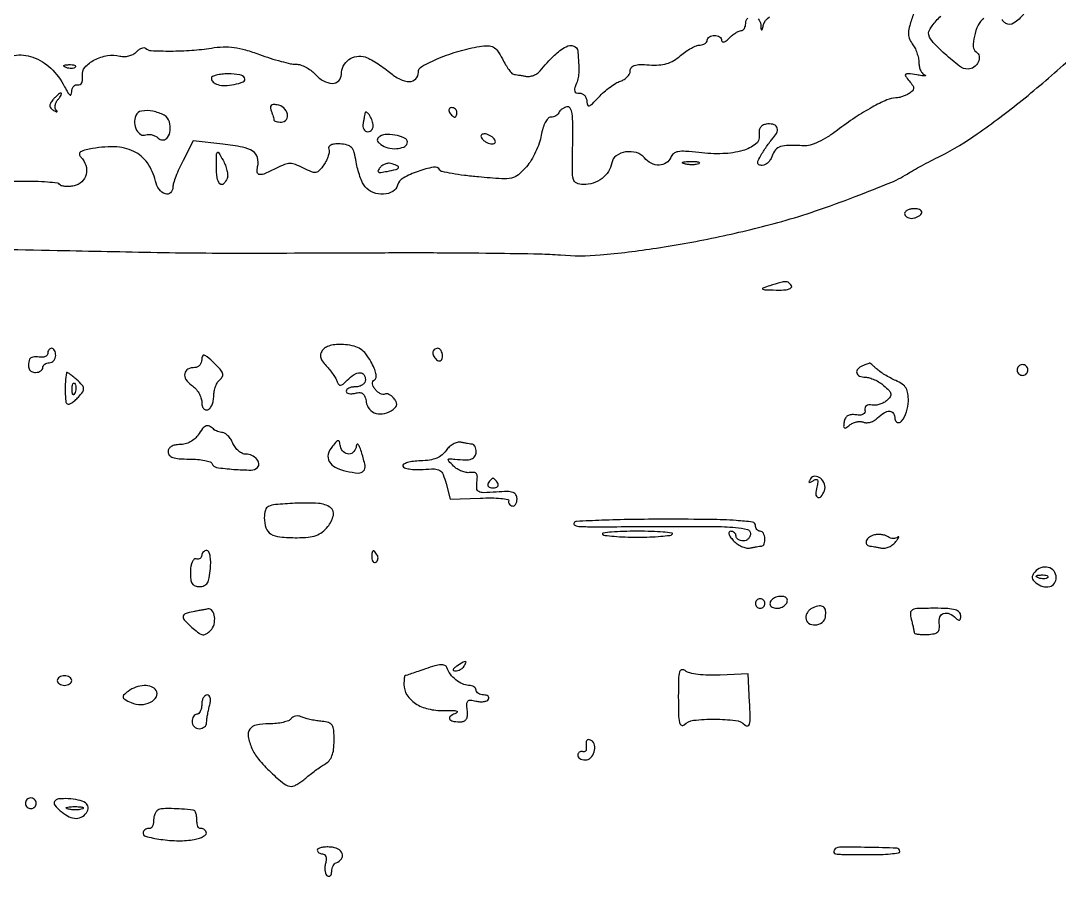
# Model space of a CAD drawing. Extents: x 0 to 5034, y 0 to 2560.
# Drawn here: x 2919.4 to 3135.1, y 1000.4 to 1178 of the extents above; entities that cross this region are included whole.
import ezdxf

# ---------------------------------------------------------------- set-up
doc = ezdxf.new("R2010")
doc.units = 0

msp = doc.modelspace()

# ---------------------------------------------------------------- linework, layer by layer
for points in [[(3104.871264, 1179.514512, 0.01375), (3104.055739, 1177.034514, 0.061679), (3103.802177, 1175.530341, 0.099846), (3103.98089, 1174.388343, 0.073857), (3104.597343, 1173.264512, -0.047943), (3105.112665, 1172.43028, -0.030709), (3105.552389, 1171.378927, -0.03076), (3105.85885, 1170.285388, -0.049321), (3105.968197, 1169.323324, 0.05327), (3106.073245, 1168.459745, 0.057891), (3106.357845, 1167.663158, 0.065393), (3106.769106, 1167.048121, 0.132733), (3107.25, 1166.728304, -0.301912), (3107.320255, 1166.638046, -0.446143), (3107.257326, 1166.572402, -0.025066), (3106.594602, 1166.627465, -0.006264), (3105.519619, 1166.785036, 0.007872), (3103.706093, 1167.044905, 0.200988), (3103.235557, 1166.914625, 0.398426), (3103.18395, 1166.562937, 0.020034), (3103.955317, 1165.55384, -0.024019), (3104.69024, 1164.576378, -0.152202), (3104.868699, 1163.988201, -0.204325), (3104.655491, 1163.498461, -0.048268), (3103.935698, 1162.939097, -0.034079), (3103.290826, 1162.590113, -0.025559), (3102.539961, 1162.292991, -0.026079), (3101.80106, 1162.08567, -0.052453), (3101.20034, 1162.015313, 0.102493), (3099.321444, 1161.602931, 0.021088), (3096.268925, 1160.081056, 0.020756), (3092.725953, 1157.927448, 0.015917), (3089.036784, 1155.29643, -0.023501), (3087.044974, 1153.920999, -0.030874), (3085.101721, 1152.870395, -0.03476), (3083.365096, 1152.207966, -0.089614), (3082.036784, 1152.052961, 0.015454), (3078.936839, 1152.151191, 0.076418), (3077.215596, 1151.887937, 0.138851), (3076.176609, 1151.206861, 0.102174), (3075.5, 1150, -0.061122), (3075.149823, 1149.235294, -0.063207), (3074.628371, 1148.5875, -0.070074), (3074.022466, 1148.148626, -0.122342), (3073.424138, 1148, -0.075297), (3072.740212, 1148.103583, -0.305992), (3072.490047, 1148.415302, -0.135545), (3072.601017, 1149.001617, -0.015223), (3073.241526, 1150.211331, -0.013737), (3073.815363, 1151.158164, -0.010123), (3074.500211, 1152.175312, -0.010246), (3075.187403, 1153.111271, -0.022435), (3075.759191, 1153.791951, 0.08766), (3076.510542, 1154.967621, 0.22743), (3076.458181, 1155.946077, 0.223622), (3075.658643, 1156.529124, 0.085351), (3074.246029, 1156.55707, 0.091214), (3073.516958, 1156.305361, 0.127044), (3073.022179, 1155.828371, 0.112601), (3072.783376, 1155.123631, 0.06171), (3072.802442, 1154.207621, -0.273797), (3072.056387, 1152.394809, -0.09252), (3069.3968, 1151.072587, -0.061884), (3065.272572, 1150.435584, -0.036673), (3060.293559, 1150.653209, 0.011718), (3057.485715, 1150.916678, 0.06046), (3055.929548, 1150.837795, 0.123402), (3054.99855, 1150.425403, 0.136296), (3054.413534, 1149.635269, -0.159704), (3053.489765, 1148.500235, -0.139748), (3052.019817, 1148.056417, -0.120651), (3050.361736, 1148.435239, -0.103698), (3048.958041, 1149.550558, 0.150503), (3047.286379, 1150.644125, 0.108974), (3045.051426, 1150.786126, 0.118379), (3043.101425, 1149.986157, 0.196478), (3042.174191, 1148.5, -0.098932), (3041.491606, 1146.724497, -0.089566), (3040.160182, 1145.274824, -0.085003), (3038.338035, 1144.327033, -0.077665), (3036.245332, 1144, -0.107647), (3034.893167, 1144.294527, -0.224213), (3034.213498, 1145.100267, -0.066254), (3033.982091, 1146.908474, -0.004235), (3034.054203, 1152.25, 0.006394), (3034.093253, 1156.502801, 0.036266), (3033.921141, 1158.759885, 0.093333), (3033.528338, 1159.889202, 0.332285), (3032.867741, 1160.175, 0.052642), (3032.319822, 1159.982119, 0.04755), (3031.803857, 1159.67375, 0.050542), (3031.393506, 1159.303017, 0.097609), (3031.166667, 1158.925, -0.112003), (3030.940432, 1158.571227, -0.067836), (3030.540924, 1158.271719, -0.062631), (3030.03747, 1158.069032, -0.0645), (3029.504564, 1158, 0.215192), (3028.938716, 1157.744643, 0.059489), (3028.371203, 1156.922399, 0.047596), (3027.87536, 1155.71668, 0.030943), (3027.527033, 1154.25, -0.041088), (3027.102407, 1152.610559, -0.026004), (3026.355645, 1150.781202, -0.026063), (3025.427823, 1149.048713, -0.042987), (3024.450357, 1147.707282, -0.040615), (3022.774495, 1146.06927, -0.121649), (3021.343053, 1145.376596, -0.067901), (3019.309128, 1145.22789, -0.00694), (3014.483436, 1145.597732, -0.008748), (3011.560705, 1145.914225, -0.013089), (3009.022, 1146.301909, -0.008009), (3006.93981, 1146.710422, -0.204655), (3006.478005, 1147.035589, 0.310561), (3005.147562, 1147.621746, 0.038803), (3001.935764, 1146.750761, 0.039588), (2998.81767, 1145.352636, 0.206452), (2997.684472, 1143.901423, -0.199002), (2996.686316, 1142.584723, -0.119932), (2994.780972, 1142.014997, -0.105266), (2992.617195, 1142.35959, -0.128293), (2990.956508, 1143.552404, -0.06332), (2990.420565, 1144.395486, -0.022849), (2989.874203, 1145.709332, -0.022233), (2989.400652, 1147.219061, -0.024593), (2989.08128, 1148.715165, 0.025432), (2988.656935, 1150.686825, 0.118025), (2988.10468, 1151.703014, 0.149935), (2987.226185, 1152.230058, 0.049785), (2985.723085, 1152.446839, 0.030891), (2984.578448, 1152.426217, 0.086229), (2983.803384, 1152.226816, 0.168505), (2983.427073, 1151.870783, 0.214611), (2983.40043, 1151.398881, -0.124975), (2983.470873, 1150.803385, -0.043385), (2983.282748, 1149.952642, -0.039843), (2982.902695, 1149.012019, -0.036862), (2982.36973, 1148.117477, -0.03383), (2981.424386, 1146.945211, -0.168497), (2980.689595, 1146.55266, -0.138905), (2979.788491, 1146.660623, -0.020494), (2978.108657, 1147.443811, 0.028389), (2976.48631, 1148.169253, 0.091303), (2975.327651, 1148.382034, 0.091349), (2974.169523, 1148.168089, 0.028436), (2972.549181, 1147.441137, -0.014213), (2970.167517, 1146.290204, -0.125633), (2969.026212, 1146.092204, -0.357366), (2968.537872, 1146.560665, -0.088969), (2968.606623, 1147.75, 0.123271), (2968.587806, 1149.614461, 0.188445), (2967.649201, 1150.907424, 0.095728), (2965.478313, 1151.773195, 0.019535), (2961.369786, 1152.392205), (2955.239571, 1153.072209), (2953.119786, 1149.005311, 0.01346), (2952.308276, 1147.34055, 0.015244), (2951.622687, 1145.701485, 0.01456), (2951.125852, 1144.281444, 0.077013), (2951, 1143.469206, -0.20112), (2950.511407, 1142.303661, -0.286919), (2949.445914, 1142.067543, -0.153905), (2948.166703, 1143.032275, -0.097058), (2947.387813, 1144.75, 0.095036), (2945.704743, 1148.50164, 0.12817), (2942.882307, 1150.901399, 0.108334), (2938.858803, 1151.85987, 0.054992), (2933.651163, 1151.380246, 0.022144), (2932.333873, 1151.049502, 0.119346), (2931.700475, 1150.680216, 0.279401), (2931.582324, 1150.236928, 0.125901), (2931.901163, 1149.698837, -0.120693), (2932.919501, 1148.019754, -0.13585), (2932.985228, 1146.137381, -0.14503), (2932.08484, 1144.576407, -0.143643), (2930.476133, 1143.750687, -0.030271), (2929.475517, 1143.621537, -0.039913), (2928.55609, 1143.632523, -0.044776), (2927.831045, 1143.765376, -0.188824), (2927.483971, 1144.025935, 0.229898), (2927.017604, 1144.321765, 0.009069), (2924.947755, 1144.519411, 0.014453), (2922.41879, 1144.641294, 0.009535), (2919.507649, 1144.641826, -0.007794), (2916.628845, 1144.632329, -0.012969)], [(2918.057661, 1170.852907, -0.126183), (2921.911806, 1170.492158, -0.106273), (2925.632651, 1168.17945, -0.080717), (2928.515847, 1164.321886, 0.01303), (2929.194077, 1163.100265, 0.102977), (2929.627367, 1162.623925, 0.487223), (2929.885286, 1162.697892, 0.0956), (2929.993839, 1163.25, -0.071662), (2930.08984, 1163.900146, -0.102223), (2930.365378, 1164.4125, -0.124894), (2930.773725, 1164.707201, -0.144501), (2931.25, 1164.75, 0.163331), (2931.729853, 1164.810982, 0.162515), (2932.076932, 1165.149168, 0.105821), (2932.245018, 1165.767791, 0.047703), (2932.210469, 1166.612305, -0.219263), (2932.740523, 1168.353703, -0.090288), (2934.729544, 1169.908708, -0.079156), (2937.433741, 1170.821298, -0.106213), (2940.010652, 1170.707466, 0.070349), (2940.886183, 1170.606058, 0.054102), (2941.840964, 1170.734045, 0.055011), (2942.727295, 1171.058852, 0.081234), (2943.398543, 1171.5414, -0.038653), (2943.961035, 1172.023054, -0.0577), (2944.52374, 1172.341952, -0.075849), (2945.002957, 1172.463761, -0.224382), (2945.314493, 1172.352173, 0.187889), (2946.500276, 1171.831215, 0.010957), (2950.523159, 1171.748368, 0.017213), (2954.942328, 1171.906405, 0.021832), (2959, 1172.370279, -0.031447), (2961.457455, 1172.603475, -0.041007), (2963.712683, 1172.4901, -0.036795), (2966.100644, 1171.991718, -0.019277), (2968.985883, 1171.042434, 0.011325), (2971.240835, 1170.260576, 0.012102), (2973.479845, 1169.599965, 0.011734), (2975.427504, 1169.124918, 0.053994), (2976.580896, 1169, -0.076475), (2977.520077, 1168.855507, -0.041665), (2978.602148, 1168.4125, -0.040314), (2979.651825, 1167.765387, -0.050591), (2980.5, 1167, 0.076705), (2982.27505, 1165.558345, 0.12737), (2984.119443, 1165.036687, 0.201977), (2985.446633, 1165.561148, 0.201636), (2986, 1166.877555, -0.116948), (2986.410589, 1168.608976, -0.118627), (2987.553716, 1169.96112, -0.118754), (2989.185743, 1170.64425, -0.117372), (2990.957408, 1170.513518, -0.047032), (2991.951348, 1170.091733, -0.01652), (2993.291613, 1169.309402, -0.016234), (2994.717344, 1168.346805, -0.018297), (2996.020165, 1167.329579, 0.056284), (2998.199529, 1165.879647, 0.120081), (3000.154234, 1165.410426, 0.206964), (3001.46006, 1165.980455, 0.189997), (3002, 1167.350077, -0.277425), (3002.730408, 1168.565168, -0.022311), (3006.246373, 1170.236359, -0.028182), (3010.476036, 1171.745606, -0.032038), (3014.672427, 1172.694313, -0.035977), (3016.46548, 1172.849553, -0.128708), (3017.573329, 1172.576601, -0.120113), (3018.448171, 1171.783137, -0.029461), (3019.448107, 1170.10035, 0.016222), (3020.115003, 1168.907231, 0.02255), (3020.793174, 1167.888253, 0.020045), (3021.408379, 1167.115541, 0.190525), (3021.77568, 1166.923489, -0.01192), (3022.167889, 1166.872579, -0.0029), (3022.812461, 1166.769406, -0.002972), (3023.55035, 1166.642392, -0.002955), (3024.288017, 1166.506393, 0.080241), (3025.061817, 1166.484652, 0.056706), (3025.906825, 1166.696229, 0.056178), (3026.691732, 1167.095793, 0.074277), (3027.288017, 1167.630911, -0.025587), (3030.247142, 1170.856824, -0.073242), (3032.69749, 1172.64762, -0.200406), (3034.275236, 1172.788931, -0.303789), (3035.106299, 1171.75, -0.006294), (3035.315288, 1168.862363, -0.028747), (3035.318959, 1167.1802, -0.047061), (3035.133276, 1165.946157, -0.045097), (3034.718837, 1164.75, 0.04229), (3034.430423, 1163.932414, 0.165886), (3034.469505, 1163.406463, 0.218816), (3034.805212, 1163.10177, 0.076691), (3035.464816, 1163, -0.112565), (3036.050446, 1162.866465, -0.100188), (3036.54904, 1162.488939, -0.094269), (3036.883556, 1161.924532, -0.086979), (3037, 1161.260218, 0.093303), (3037.134189, 1160.547376, 0.409984), (3037.487347, 1160.389456, 0.106602), (3038.142041, 1160.809163, 0.010163), (3039.468802, 1162.182929, -0.02529), (3040.563108, 1163.249486, -0.022054), (3041.809058, 1164.252688, -0.022652), (3043.01794, 1165.059455, -0.059033), (3043.968802, 1165.490098, 0.06298), (3044.745391, 1165.849201, 0.064026), (3045.403336, 1166.388694, 0.070478), (3045.848798, 1167.018783, 0.119228), (3046, 1167.643857, -0.16728), (3046.238033, 1168.335429, -0.153376), (3046.859586, 1168.763798, -0.075069), (3048.015496, 1168.93755, -0.017857), (3049.966014, 1168.866583, 0.032208), (3051.984546, 1168.851072, 0.057736), (3053.615729, 1169.134527, 0.062376), (3055.052701, 1169.762479, 0.04481), (3056.47362, 1170.790114, -0.026261), (3057.556264, 1171.635906, -0.027385), (3058.70701, 1172.350846, -0.028417), (3059.764015, 1172.854088, -0.097186), (3060.507606, 1173, 0.065199), (3061.078143, 1173.074714, 0.082669), (3061.561609, 1173.29375, 0.099001), (3061.885009, 1173.618648, 0.147488), (3062, 1174, -0.148195), (3062.115568, 1174.381354, -0.098894), (3062.440625, 1174.70625, -0.082425), (3062.926543, 1174.925306, -0.064853), (3063.5, 1175, -0.069717), (3064.073289, 1174.919674, -0.085667), (3064.559375, 1174.685268, -0.100075), (3064.884373, 1174.337148, -0.138775), (3065, 1173.928571, 0.262054), (3065.144783, 1173.671296, 0.216722), (3065.461607, 1173.633482, 0.08714), (3065.966917, 1173.897769, 0.032428), (3066.571429, 1174.428571, -0.02687), (3067.241238, 1175.030014, -0.029203), (3067.954018, 1175.538393, -0.03046), (3068.60997, 1175.896964, -0.110284), (3069.071429, 1176, 0.158739), (3069.425598, 1176.115347, 0.097), (3069.727232, 1176.440625, 0.078801), (3069.930904, 1176.926372, 0.06001), (3070, 1177.5, -0.199446), (3070.448129, 1178.578746, -0.219267)], [(3072.612289, 1178.426327, -0.170831), (3073.116001, 1177.25, 0.004805), (3073.189883, 1176.277172, 0.298942), (3073.291805, 1176.147562, 0.424811), (3073.4119, 1176.210081, 0.0061), (3073.654558, 1177.069467, -0.190588), (3074.962282, 1178.827132, -0.031334)], [(3119.438065, 1178.524933, 0.117827), (3118.280968, 1177.091539, 0.055889), (3117.500577, 1174.834611, 0.05749), (3117.267887, 1172.655769, 0.257676), (3117.875299, 1171.577069, -0.218107), (3118.474963, 1170.677049, -0.150725), (3118.300374, 1169.44664, -0.129027), (3117.417076, 1168.391091, -0.15558), (3116.190618, 1168, -0.1646), (3114.425799, 1168.597157, -0.022582), (3111.406553, 1171.128407, -0.021687), (3108.624203, 1173.915378, -0.187451), (3108, 1175.521853, -0.12999), (3108.154043, 1176.10436, -0.026545), (3108.734375, 1177.009485, -0.026309), (3109.54295, 1178.01797, -0.022049), (3110.5, 1179, 0.038065)], [(3127.741812, 1179.434645, -0.070457), (3125.653992, 1177.517451, -0.297246), (3124.035372, 1177.478139, -0.053358), (3123.465466, 1177.920619, -0.254846), (3123.346052, 1178.300025, -0.188825)], [(2900.667789, 1130.772076, -0.002049), (2927, 1130.340205, 0.000412), (2947.752746, 1129.931862, 0.00292), (2957.82813, 1129.800782, 0.002514), (2968.415067, 1129.778128, 0.000257), (2993.5, 1129.863476, -0.001825), (3005.882648, 1129.866767, -0.002238), (3017.45, 1129.77586, -0.00186), (3027.171711, 1129.619766, -0.016082), (3031.5, 1129.394762, 0.04307), (3039.774912, 1129.411209, 0.015605), (3051.447989, 1130.810247, 0.01498), (3064.524347, 1133.195792, 0.014759), (3077.5, 1136.37005, 0.015018), (3084.486906, 1138.527284, 0.008793), (3092.722141, 1141.506233, 0.007348), (3100.333989, 1144.54095, 0.046943), (3104, 1146.4864, -0.018441), (3104.876078, 1147.017306, -0.003423), (3106.528125, 1147.92218, -0.003666), (3108.475755, 1148.953329, -0.003338), (3110.5, 1149.989003, 0.036566), (3118.094803, 1154.534702, 0.016391), (3127.396777, 1161.536117, 0.015709), (3137.095668, 1169.862637, 0.016743)]]:
    msp.add_lwpolyline(points, format="xyb")
for points in [[(2930.729167, 1168.395833, -0.126455), (2930.402231, 1168.202593, -0.060344), (2929.916927, 1168.123424, -0.05415), (2929.359369, 1168.160852, -0.051402), (2928.8125, 1168.316886, -0.054073), (2928.395823, 1168.538436, -0.470617), (2928.37858, 1168.720685, -0.168741), (2928.670344, 1168.862007, -0.018894), (2929.416667, 1168.921053, -0.028489), (2930.112848, 1168.910055, -0.077125), (2930.592839, 1168.799335, -0.208169), (2930.77538, 1168.614691, -0.296942)], [(2959, 1166.083333, 0.216579), (2959.359801, 1165.29165, 0.113216), (2960.3338, 1164.769391, 0.074352), (2961.84191, 1164.59017, 0.039705), (2963.712258, 1164.795825, 0.053794), (2965.635948, 1165.383245, 0.44351), (2965.900931, 1166.151701, 0.235371), (2964.927488, 1166.825759, 0.035843), (2962.5, 1167, 0.024738), (2961.158743, 1166.933598, 0.039325), (2960.028125, 1166.730729, 0.046702), (2959.224159, 1166.437725, 0.289713)], [(2926.073886, 1161.589028, 0.03892), (2925.554932, 1160.854248, 0.150137), (2925.42416, 1160.31771, 0.184594), (2925.627488, 1159.867315, 0.06466), (2926.201442, 1159.428702, 0.016746), (2926.67047, 1159.17859, 0.145908), (2926.900785, 1159.139852, 0.539115), (2926.949252, 1159.237981, 0.051532), (2926.758676, 1159.497665, -0.144798), (2926.559537, 1159.911524, -0.083091), (2926.562285, 1160.469816, -0.070874), (2926.760494, 1161.083858, -0.059816), (2927.131121, 1161.657991, 0.020857), (2927.523818, 1162.173471, 0.04512), (2927.770845, 1162.605785, 0.087861), (2927.844982, 1162.891735, 0.437369), (2927.744889, 1163, 0.152428), (2927.482379, 1162.918068, 0.024047), (2927.047782, 1162.585527, 0.024812), (2926.558874, 1162.129294, 0.019407)], [(2971.422607, 1159.341088, -0.0085), (2971.64368, 1158.734339, -0.010175), (2971.830391, 1158.15557, -0.009031), (2971.968458, 1157.663687, -0.063984), (2972, 1157.418213, 0.287711), (2972.101391, 1157.256595, 0.047639), (2972.462164, 1157.12285, 0.039865), (2972.970411, 1157.030302, 0.025113), (2973.573324, 1157, 0.240798), (2974.580751, 1157.515037, 0.221569), (2974.801156, 1158.664136, 0.149297), (2974.029843, 1159.942195, 0.14759), (2972.672607, 1160.578399, 0.048014), (2971.870036, 1160.618011, 0.185499), (2971.421407, 1160.421171, 0.22324), (2971.269025, 1160.005296, 0.069701)], [(2943.300383, 1158.340402, 0.106315), (2943.064017, 1156.823448, 0.105691), (2943.471181, 1155.339919, 0.13816), (2944.342181, 1154.410648, 0.231397), (2945.386574, 1154.318101, -0.09074), (2945.996929, 1154.43259, -0.062862), (2946.695713, 1154.347535, -0.061117), (2947.37278, 1154.085889, -0.073772), (2947.919786, 1153.680214, 0.213301), (2948.964288, 1153.280974, 0.228253), (2949.91752, 1153.80672, 0.134321), (2950.440069, 1155.234221, 0.085115), (2950.287011, 1157.01047, 0.205504), (2949.205809, 1158.400304, 0.079212), (2946.858959, 1159.246871, 0.084444), (2944.48703, 1159.293403, 0.270179)], [(2990.923489, 1158.916667, -0.001355), (2990.87605, 1158.662207, -0.000168), (2990.771045, 1158.108333, -0.000198), (2990.645848, 1157.450585, -0.000164), (2990.511973, 1156.75, 0.07322), (2990.483221, 1156.08121, 0.103052), (2990.664016, 1155.514062, 0.124362), (2991.022714, 1155.137741, 0.141411), (2991.5, 1155, 0.11538), (2991.987558, 1155.114027, 0.117066), (2992.370969, 1155.432123, 0.108977), (2992.588802, 1155.909526, 0.089412), (2992.607127, 1156.471056, 0.06392), (2992.313898, 1157.51675, 0.050508), (2991.748081, 1158.54759, 0.101901), (2991.225334, 1159.049209, 0.530459)], [(3008.5, 1159, 0.029505), (3008.768994, 1158.617226, 0.035638), (3009.066025, 1158.29375, 0.038439), (3009.34829, 1158.065539, 0.151918), (3009.559017, 1158, 0.210953), (3009.727648, 1158.07446, 0.081139), (3009.870461, 1158.29375, 0.061769), (3009.967655, 1158.617151, 0.042167), (3010, 1159, 0.105053), (3009.918938, 1159.381556, 0.099167), (3009.688914, 1159.70625, 0.09642), (3009.345238, 1159.923877, 0.093332), (3008.940983, 1160, 0.108972), (3008.586039, 1159.921712, 0.182303), (3008.3746, 1159.70625, 0.161196), (3008.343488, 1159.3821, 0.082592)], [(2994.017311, 1154.010699, 0.078587), (2993.585393, 1153.639134, 0.206523), (2993.4686, 1153.256427, 0.160603), (2993.660187, 1152.838245, 0.044713), (2994.202666, 1152.349499, 0.098732), (2995.659891, 1151.650698, 0.075247), (2997.424816, 1151.473416, 0.085569), (2998.948788, 1151.815521, 0.217145), (2999.705722, 1152.62543, 0.359903), (2999.36631, 1153.508394, 0.068606), (2997.641848, 1154.188926, 0.059834), (2995.533998, 1154.441701, 0.13924)], [(3015, 1154.075604, 0.142471), (3015.108138, 1153.703798, 0.060245), (3015.440625, 1153.297997, 0.052856), (3015.926166, 1152.922397, 0.046632), (3016.5, 1152.638374, 0.049166), (3017.07468, 1152.480468, 0.08982), (3017.559375, 1152.484956, 0.13955), (3017.877126, 1152.644659, 0.209945), (3018, 1152.924396, 0.142471), (3017.891862, 1153.296202, 0.060245), (3017.559375, 1153.702003, 0.052856), (3017.073834, 1154.077603, 0.046632), (3016.5, 1154.361626, 0.049166), (3015.92532, 1154.519532, 0.08982), (3015.440625, 1154.515044, 0.13955), (3015.122874, 1154.355341, 0.209945)], [(2962.285026, 1145.300384, -0.108384), (2961.531406, 1144.155944, -0.422934), (2960.772351, 1144.176975, -0.15271), (2960.183319, 1145.428873, -0.036554), (2960.035435, 1147.75, -0.0028), (2960.074049, 1150.315753, -0.20239), (2960.242743, 1150.693472, -0.479716), (2960.51006, 1150.654928, -0.006817), (2961.427451, 1149.050384, -0.034549), (2961.909747, 1148.017032, -0.035712), (2962.238953, 1146.938354, -0.038167), (2962.384041, 1145.96868, -0.1101)], [(2994.064368, 1147.577559, 0.04811), (2993.632081, 1146.941025, 0.407419), (2993.716845, 1146.63868, 0.166021), (2994.201127, 1146.543207, 0.013623), (2995.491255, 1146.753577, 0.008542), (2997.397792, 1147.151909, 0.189042), (2997.858187, 1147.464673, 0.456022), (2997.768118, 1147.809772, 0.023351), (2996.573113, 1148.33357, 0.095274), (2995.946706, 1148.44525, 0.069902), (2995.247579, 1148.337356, 0.067863), (2994.584748, 1148.034799, 0.078747)], [(3060.269032, 1148.344063, -0.06278), (3059.671085, 1148.185595, -0.030339), (3058.880008, 1148.127736, -0.029507), (3058.036634, 1148.167106, -0.037336), (3057.269032, 1148.307009, -0.087174), (3056.883358, 1148.48334, -0.597527), (3056.900903, 1148.643467, -0.080377), (3057.431793, 1148.764444, -0.012823), (3058.5, 1148.805051, -0.014395), (3059.580113, 1148.787295, -0.052471), (3060.257153, 1148.684921, -0.333666), (3060.386009, 1148.52287, -0.31318)], [(3103, 1138, 0.142666), (3103.111069, 1137.61866, 0.09965), (3103.423289, 1137.29375, 0.08433), (3103.890182, 1137.074854, 0.067639), (3104.440983, 1137, 0.061875), (3105.038022, 1137.074167, 0.051278), (3105.640225, 1137.29375, 0.053305), (3106.157656, 1137.617164, 0.08825), (3106.5, 1138, 0.202618), (3106.558599, 1138.378123, 0.181468), (3106.33165, 1138.70625, 0.104212), (3105.804599, 1138.928459, 0.047867), (3105.059017, 1139, 0.0466), (3104.270941, 1138.926392, 0.066561), (3103.604836, 1138.70625, 0.086673), (3103.155423, 1138.381985, 0.195654)], [(3075, 1123, 0.009143), (3073.582128, 1122.517161, 0.610565), (3073.556333, 1122.316723, 0.142163), (3073.987776, 1122.173726, 0.002862), (3076.309017, 1122.09968, 0.020336), (3077.839653, 1122.121879, 0.055012), (3078.909706, 1122.300149, 0.12121), (3079.448539, 1122.60598, 0.355675), (3079.5, 1123, 0.088829), (3078.939609, 1123.625227, 0.167243), (3078.30597, 1123.843269, 0.070425), (3077.303122, 1123.701314, 0.007175)], [(2925, 1108.937142, -0.175551), (2924.861927, 1108.556004, -0.116244), (2924.485938, 1108.273587, -0.087424), (2923.919538, 1108.135957, -0.058011), (2923.25, 1108.170756, 0.040808), (2922.561779, 1108.230262, 0.055022), (2921.940625, 1108.16464, 0.067611), (2921.472008, 1107.993474, 0.191579), (2921.25, 1107.733614, 0.054674), (2920.99022, 1106.567509, 0.135531), (2921.127993, 1105.710863, 0.178228), (2921.645469, 1105.189479, 0.109537), (2922.5, 1105, 0.064853), (2923.073457, 1105.074694, 0.082425), (2923.559375, 1105.29375, 0.098894), (2923.884432, 1105.618646, 0.148195), (2924, 1106, -0.13236), (2924.10275, 1106.381347, -0.100566), (2924.391667, 1106.70625, -0.087856), (2924.823851, 1106.924828, -0.073375), (2925.333333, 1107, 0.111732), (2925.841974, 1107.115099, 0.100101), (2926.275, 1107.440625, 0.094518), (2926.565493, 1107.927262, 0.087646), (2926.666667, 1108.5, 0.053595), (2926.604977, 1109.073861, 0.073362), (2926.421875, 1109.559375, 0.093122), (2926.151326, 1109.885312, 0.17482), (2925.833333, 1110, 0.126709), (2925.515527, 1109.918148, 0.100766), (2925.244792, 1109.687785, 0.089755), (2925.062797, 1109.343193, 0.07687)], [(2982.183004, 1109.720506, 0.080187), (2981.725777, 1108.944942, 0.144525), (2981.663201, 1108.215705, 0.105895), (2982.014502, 1107.41285, 0.03165), (2982.866543, 1106.373624, -0.019174), (2983.60004, 1105.52315, -0.017471), (2984.290399, 1104.592822, -0.017791), (2984.848552, 1103.717954, -0.052687), (2985.143179, 1103.070462, 0.08277), (2985.448093, 1102.494535, 0.271353), (2985.831245, 1102.337588, 0.140607), (2986.360893, 1102.574467, 0.021369), (2987.223214, 1103.366071, -0.049076), (2988.657708, 1104.543573, -0.139343), (2989.877381, 1104.937428, -0.255175), (2990.674988, 1104.538034, -0.152892), (2991, 1103.5, -0.130775), (2990.846791, 1102.924246, -0.10214), (2990.416667, 1102.4375, -0.08892), (2989.769411, 1102.111864, -0.072314), (2989, 1102, 0.043375), (2988.234359, 1101.933456, 0.063112), (2987.5875, 1101.733751, 0.082769), (2987.149557, 1101.440102, 0.206609), (2987, 1101.09362, 0.235026), (2987.151833, 1100.788449, 0.110303), (2987.563405, 1100.600822, 0.073281), (2988.183169, 1100.562527, 0.042823), (2988.917976, 1100.688801, -0.068492), (2989.849892, 1100.800233, -0.168747), (2990.487992, 1100.565784, -0.142628), (2990.910337, 1099.949767, -0.044282), (2991.167976, 1098.845182, 0.144643), (2991.846997, 1097.356509, 0.148446), (2993.219735, 1096.494291, 0.12932), (2994.998949, 1096.478504, 0.098877), (2996.762331, 1097.320449, 0.063342), (2997.303601, 1097.844338, 0.155195), (2997.500328, 1098.35569, 0.140515), (2997.373903, 1098.921393, 0.048451), (2996.899024, 1099.621668, 0.04858), (2996.411157, 1100.105251, 0.062754), (2995.87686, 1100.439156, 0.076769), (2995.379336, 1100.582209, 0.171737), (2995, 1100.5, -0.176007), (2994.618222, 1100.420569, -0.075464), (2994.112498, 1100.573666, -0.061442), (2993.566452, 1100.921613, -0.047037), (2993.064749, 1101.421983, -0.046225), (2992.622756, 1102.06757, -0.108556), (2992.455607, 1102.624262, -0.15091), (2992.560239, 1103.08325, -0.124012), (2992.911832, 1103.445509, 0.227278), (2993.215428, 1103.918892, 0.080635), (2993.184362, 1104.744105, 0.053359), (2992.830945, 1105.866043, 0.024426), (2992.147847, 1107.242626, 0.038864), (2991.096994, 1108.821805, 0.080101), (2990.010282, 1109.82628, 0.081351), (2988.674436, 1110.429073, 0.041129), (2986.852454, 1110.759362, 0.032954), (2985.32675, 1110.807035, 0.046099), (2983.974255, 1110.63464, 0.054367), (2982.890646, 1110.266452, 0.110928)], [(3005, 1109.059017, 0.089642), (3005.073302, 1108.653442, 0.053229), (3005.29375, 1108.2129, 0.051032), (3005.617485, 1107.806203, 0.06081), (3006, 1107.5, 0.139169), (3006.379648, 1107.392057, 0.191142), (3006.70625, 1107.521475, 0.138808), (3006.926733, 1107.889346, 0.066118), (3007, 1108.440983, 0.062283), (3006.925455, 1109.037096, 0.080552), (3006.70625, 1109.542039, 0.097988), (3006.381379, 1109.879982, 0.153634), (3006, 1110, 0.092995), (3005.618268, 1109.928382, 0.096318), (3005.29375, 1109.723586, 0.099231), (3005.076556, 1109.418051, 0.105429)], [(2957, 1107.674314, -0.084742), (2956.89085, 1107.034929, -0.09339), (2956.576711, 1106.49183, -0.100441), (2956.108672, 1106.128622, -0.115443), (2955.559017, 1106, 0.117796), (2954.142472, 1105.661577, 0.234213), (2953.4687, 1104.759723, 0.197784), (2953.72716, 1103.541241, 0.090304), (2954.891591, 1102.363379, -0.057189), (2955.698211, 1101.648368, -0.047417), (2956.380655, 1100.725076, -0.04938), (2956.846268, 1099.743889, -0.086312), (2957, 1098.859963, 0.056109), (2957.087416, 1098.083431, 0.109432), (2957.352798, 1097.522925, 0.154949), (2957.758348, 1097.243595, 0.155599), (2958.25, 1097.25, 0.145528), (2958.7289, 1097.585267, 0.063962), (2959.132812, 1098.254167, 0.055593), (2959.407354, 1099.127985, 0.048375), (2959.5, 1100.083333, -0.048056), (2959.596381, 1101.083805, -0.042493), (2959.882854, 1102.091369, -0.044842), (2960.30354, 1102.958772, -0.090976), (2960.803333, 1103.525582, 0.120867), (2961.297643, 1104.15787, 0.195685), (2961.322189, 1104.830474, 0.097846), (2960.809554, 1105.675914, 0.019117), (2959.553333, 1106.949896, 0.010325), (2958.158677, 1108.206916, 0.109545), (2957.489417, 1108.567916, 0.388025), (2957.132599, 1108.389425, 0.091929)], [(3094.25, 1106.337719, 0.103242), (3093.268479, 1105.681555, 0.26222), (3093.053321, 1104.881982, 0.24131), (3093.629136, 1104.230201, 0.093681), (3094.84699, 1104, -0.072622), (3095.6995, 1103.875522, -0.033995), (3096.746519, 1103.483879, -0.032779), (3097.808487, 1102.915472, -0.039389), (3098.719826, 1102.242994, -0.023978), (3099.766943, 1101.242971, -0.138437), (3100.120531, 1100.572533, -0.200655), (3100.004022, 1099.952874, -0.059453), (3099.369046, 1099.200027, -0.064476), (3098.713511, 1098.729471, -0.046519), (3097.883855, 1098.377877, -0.046993), (3097.015748, 1098.189258, -0.071687), (3096.24621, 1098.207033, 0.065468), (3095.569888, 1098.231037, 0.128636), (3095.067882, 1098.047142, 0.165658), (3094.797924, 1097.681098, 0.128448), (3094.772207, 1097.18338, -0.143964), (3094.728883, 1096.656801, -0.181305), (3094.406193, 1096.293863, -0.114859), (3093.782588, 1096.130238, -0.043247), (3092.87607, 1096.18338, 0.056706), (3091.897025, 1096.21443, 0.11704), (3091.173001, 1095.978823, 0.133672), (3090.692214, 1095.470332, 0.085528), (3090.434156, 1094.694193, 0.022483), (3090.33671, 1093.773029, 0.287135), (3090.495655, 1093.481244, 0.286442), (3090.827975, 1093.496263, 0.022408), (3091.567558, 1094.056068, -0.067653), (3092.215889, 1094.460395, -0.054663), (3092.997097, 1094.713487, -0.056282), (3093.786679, 1094.786049, -0.086617), (3094.458326, 1094.654365, 0.102822), (3095.13383, 1094.544324, 0.062533), (3095.934401, 1094.68038, 0.058793), (3096.731754, 1095.027593, 0.064402), (3097.399633, 1095.54249, -0.055184), (3098.756792, 1096.629112, -0.153864), (3099.922592, 1096.938684, -0.251446), (3100.696003, 1096.476699, -0.13574), (3101, 1095.377555, 0.304497), (3101.514144, 1094.611582, 0.339895), (3102.356797, 1094.841893, 0.08209), (3103.384044, 1096.791691, 0.073295), (3103.782282, 1099.047302, 0.042596), (3103.692829, 1100.622843, 0.102251), (3103.29851, 1101.717855, 0.105082), (3102.510519, 1102.54886, 0.04659), (3101.184574, 1103.289585, -0.018156), (3100.059879, 1103.836551, -0.014929), (3098.900424, 1104.49858, -0.01519), (3097.871322, 1105.171409, -0.03823), (3097.178571, 1105.738337, 0.00924), (3096.659188, 1106.216199, 0.014409), (3096.192857, 1106.606196, 0.008524), (3095.796058, 1106.908237, 0.26866), (3095.678571, 1106.921053, -0.006757), (3095.557406, 1106.869431, -0.000393), (3095.185268, 1106.717133, -0.000597), (3094.741817, 1106.536674, -0.000439)], [(3126.552786, 1106.08541, 0.099038), (3126.401684, 1105.679226, 0.097945), (3126.417584, 1105.244476, 0.097945), (3126.597789, 1104.848514, 0.099038), (3126.91459, 1104.552786, 0.099038), (3127.320774, 1104.401684, 0.097945), (3127.755524, 1104.417584, 0.097945), (3128.151486, 1104.597789, 0.099038), (3128.447214, 1104.91459, 0.099038), (3128.598316, 1105.320774, 0.097945), (3128.582416, 1105.755524, 0.097945), (3128.402211, 1106.151486, 0.099038), (3128.08541, 1106.447214, 0.099038), (3127.679226, 1106.598316, 0.097945), (3127.244476, 1106.582416, 0.097945), (3126.848514, 1106.402211, 0.099038)], [(2928.918758, 1104.904988, 0.033512), (2928.677383, 1103.072631, 0.022247), (2928.636045, 1100.951874, 0.014901), (2928.743164, 1098.998965, 0.237476), (2929.080131, 1098.450476, 0.231149), (2929.44027, 1098.414612, 0.049101), (2930.023274, 1098.698529, 0.041971), (2930.698041, 1099.195908, 0.029042), (2931.374449, 1099.861267, 0.028265), (2932.281072, 1100.984591, 0.182765), (2932.4657, 1101.675854, 0.163537), (2932.156466, 1102.359576, 0.021573), (2931.008096, 1103.492674, 0.012333), (2930.231781, 1104.161151, 0.02296), (2929.566013, 1104.657178, 0.023362), (2929.055385, 1104.968629, 0.506018)], [(2930.683114, 1100.8125, -0.054073), (2930.461564, 1100.395823, -0.470617), (2930.279315, 1100.37858, -0.168741), (2930.137993, 1100.670344, -0.018894), (2930.078947, 1101.416667, -0.028489), (2930.089945, 1102.112848, -0.077125), (2930.200665, 1102.592839, -0.208169), (2930.385309, 1102.77538, -0.296942), (2930.604167, 1102.729167, -0.126455), (2930.797407, 1102.402231, -0.060344), (2930.876576, 1101.916927, -0.05415), (2930.839148, 1101.359369, -0.051402)], [(2956.232073, 1092, -0.075243), (2955.564291, 1091.220643, -0.055341), (2954.625206, 1090.576007, -0.05466), (2953.553199, 1090.1456, -0.068252), (2952.491526, 1090, 0.047464), (2951.452834, 1089.901177, 0.08828), (2950.665254, 1089.59949, 0.118288), (2950.177408, 1089.119385, 0.14039), (2950, 1088.5, 0.186655), (2950.268872, 1087.804855, 0.126994), (2950.986111, 1087.334906, 0.064755), (2952.290548, 1087.073103, 0.017187), (2954.416667, 1087, -0.021152), (2956.132822, 1086.927369, -0.030616), (2957.633854, 1086.706944, -0.03097), (2958.781696, 1086.390579, -0.233478), (2959.166667, 1086.002362, 0.283141), (2960.04746, 1085.265737, 0.016787), (2963.653573, 1084.863483, 0.018776), (2967.269086, 1084.718895, 0.199542), (2968.602765, 1085.269432, 0.235728), (2968.872414, 1086.076646, 0.147434), (2968.445201, 1086.999943, 0.108551), (2967.428803, 1087.738547, 0.103406), (2966.178111, 1088, -0.112697), (2965.453332, 1088.165463, -0.061951), (2964.684795, 1088.660938, -0.056961), (2963.991419, 1089.389563, -0.058411), (2963.487128, 1090.25, 0.040407), (2963.023245, 1091.110948, 0.047179), (2962.447261, 1091.839062, 0.0535), (2961.850834, 1092.341775, 0.149459), (2961.333333, 1092.5, -0.054664), (2960.831666, 1092.555011, -0.038656), (2960.289062, 1092.720313, -0.039128), (2959.788859, 1092.962682, -0.064082), (2959.416667, 1093.25, 0.080439), (2958.597274, 1093.841012, 0.212716), (2957.891066, 1093.872917, 0.133822), (2957.16718, 1093.333839, 0.026603)], [(2984.138124, 1089.668461, 0.109128), (2983.287669, 1088.013618, 0.193236), (2983.475299, 1086.513608, 0.151185), (2984.739951, 1085.300755, 0.062128), (2987.003936, 1084.499135, 0.030535), (2989.544091, 1084.101829, 0.241806), (2990.615116, 1084.530109, 0.232233), (2990.916766, 1085.666254, 0.028357), (2990.251653, 1088.232898, 0.016067), (2989.839631, 1089.388872, 0.068586), (2989.481884, 1090.026226, 0.432563), (2989.250806, 1090.050776, 0.203192), (2989.102088, 1089.75, -0.161617), (2988.623717, 1088.547897, -0.213888), (2987.575698, 1088.041424, -0.203529), (2986.458262, 1088.478476, -0.152042), (2985.823324, 1089.655726, 0.020994), (2985.593252, 1090.617384, 0.333174), (2985.341769, 1090.808868, 0.214314), (2984.990616, 1090.654287, 0.010439)], [(3007.76847, 1088.777817, -0.078507), (3006.919851, 1087.853688, -0.071516), (3005.801478, 1087.200687, -0.058158), (3004.342146, 1086.79757, -0.030343), (3002.460863, 1086.622748, 0.023114), (3000.961132, 1086.50521, 0.040367), (2999.741421, 1086.251448, 0.05279), (2998.926156, 1085.915093, 0.349187), (2998.765252, 1085.536754, 0.253276), (2999.106651, 1085.181777, 0.037399), (3000.109147, 1084.942803, 0.034619), (3001.440078, 1084.822644, 0.02323), (3002.967734, 1084.861799, -0.019714), (3005.343361, 1084.939402, -0.138196), (3006.4458, 1084.620697, -0.161855), (3007.131246, 1083.796589, -0.02984), (3007.748549, 1081.890576), (3008.592134, 1078.635075), (3014.81997, 1078.889248, -0.012226), (3017.189268, 1078.927966, -0.021735), (3019.137921, 1078.827381, -0.01912), (3020.587826, 1078.633001, -0.458937), (3020.773904, 1078.321711, 0.120897), (3020.746863, 1077.989114, 0.109426), (3020.874209, 1077.66794, 0.099519), (3021.138873, 1077.407716, 0.083588), (3021.5, 1077.25, 0.181132), (3021.88018, 1077.293298, 0.126906), (3022.20625, 1077.58174, 0.091785), (3022.426294, 1078.086589, 0.057056), (3022.5, 1078.730391, 0.131534), (3022.272732, 1079.579359, 0.184804), (3021.670023, 1080.068924, 0.083279), (3020.478869, 1080.249583, 0.014107), (3018.173248, 1080.14838, -0.010554), (3015.538753, 1080.013984, -0.125001), (3014.547648, 1080.234417, -0.260571), (3014.136443, 1080.84403, -0.055766), (3014.173248, 1082.167989, 0.035561), (3014.250532, 1083.300808, 0.155015), (3014.047627, 1083.933023, 0.211218), (3013.563701, 1084.220701, 0.071908), (3012.727561, 1084.20101, -0.086783), (3011.929256, 1084.205813, -0.048832), (3010.99425, 1084.471375, -0.046807), (3010.074214, 1084.936255, -0.056055), (3009.315884, 1085.541259, -0.007385), (3008.31309, 1086.574123, -0.240382), (3008.218196, 1086.899171, -0.375807), (3008.43479, 1087.068688, -0.013039), (3009.588323, 1086.975094, 0.020333), (3011.786036, 1086.829007, 0.089868), (3013.062548, 1087.026559, 0.175454), (3013.742918, 1087.576939, 0.136655), (3014, 1088.5, 0.04767), (3013.944613, 1089.079619, 0.063463), (3013.779687, 1089.58185, 0.078959), (3013.536811, 1089.935618, 0.179364), (3013.25, 1090.076511, -0.012188), (3012.851884, 1090.126956, -0.003286), (3012.223172, 1090.226471, -0.003325), (3011.510554, 1090.348946, -0.003439), (3010.807607, 1090.479572, 0.112279), (3010.060615, 1090.454904, 0.063539), (3009.216748, 1090.114384, 0.058504), (3008.409496, 1089.529108, 0.060188)], [(3016.5, 1082, 0.146489), (3016.397987, 1081.620597, 0.191582), (3016.538811, 1081.29375, 0.134005), (3016.925364, 1081.072951, 0.063222), (3017.5, 1081, 0.063222), (3018.074636, 1081.072951, 0.134005), (3018.461189, 1081.29375, 0.191582), (3018.602013, 1081.620597, 0.146489), (3018.5, 1082, 0.025622), (3018.235369, 1082.382847, 0.032351), (3017.951311, 1082.70625, 0.033983), (3017.686704, 1082.937141, 0.163822), (3017.5, 1083, 0.163822), (3017.313296, 1082.937141, 0.033983), (3017.048689, 1082.70625, 0.032351), (3016.764631, 1082.382847, 0.025622)], [(3083.434519, 1082.89405, 0.025119), (3083.14796, 1082.373655, 0.370712), (3083.197047, 1082.1868, 0.277256), (3083.422257, 1082.1726, 0.018906), (3084.003015, 1082.501863, -0.061395), (3084.601224, 1082.776894, -0.357015), (3084.901098, 1082.657982, -0.172353), (3084.978628, 1082.195536, -0.020136), (3084.751143, 1081.156372, 0.061726), (3084.559124, 1079.715462, 0.295155), (3084.982322, 1079.047636, 0.354186), (3085.669556, 1079.222268, 0.068796), (3086.33357, 1080.426887, 0.172374), (3086.367547, 1081.784912, 0.138202), (3085.547462, 1083.006972, 0.18155), (3084.378123, 1083.428391, 0.25639)], [(2970.002049, 1074.809017, 0.07877), (2970.333818, 1072.705782, 0.179857), (2971.315993, 1071.464979, 0.113752), (2973.231567, 1070.832766, 0.023067), (2976.830013, 1070.666667, 0.024515), (2979.132962, 1070.779647, 0.062425), (2980.761387, 1071.148461, 0.077892), (2982.02832, 1071.845345, 0.05801), (2983.170896, 1072.96272, 0.108163), (2984.34044, 1075.292929, 0.310487), (2983.747198, 1076.906013, 0.140639), (2981.241022, 1077.783623, 0.026428), (2976.333188, 1077.805928, 0.006999), (2972.30917, 1077.554919, 0.09171), (2970.870451, 1077.173417, 0.219258), (2970.213448, 1076.388632, 0.066235)], [(3034.345492, 1073.75, 0.464137), (3034.513906, 1073.234065, 0.086826), (3035.62761, 1072.993234, 0.01084), (3038.659867, 1072.938443, 0.000242), (3053.25, 1072.998206, -0.002412), (3063.263921, 1072.99577, -0.019231), (3067.88124, 1072.794676, -0.041909), (3070.345065, 1072.382514, -0.342882), (3071, 1071.539751, -0.096398), (3070.885634, 1070.952062, -0.097285), (3070.559375, 1070.452302, -0.098541), (3070.0724, 1070.117694, -0.101743), (3069.5, 1070, -0.064853), (3068.926543, 1070.074694, -0.082425), (3068.440625, 1070.29375, -0.098894), (3068.115568, 1070.618646, -0.148195), (3068, 1071, 0.114747), (3067.911291, 1071.381451, 0.100386), (3067.660722, 1071.70625, 0.093604), (3067.286066, 1071.924228, 0.085274), (3066.845012, 1072, 0.260298), (3066.546462, 1071.833279, 0.213543), (3066.497881, 1071.465808, 0.083604), (3066.79374, 1070.862823, 0.028157), (3067.41114, 1070.098189, 0.051804), (3068.194377, 1069.394831, 0.048686), (3069.121315, 1068.850592, 0.05229), (3070.04621, 1068.534694, 0.104244), (3070.816127, 1068.521678, -0.003464), (3071.515813, 1068.651826, -0.003341), (3072.225675, 1068.773896, -0.003304), (3072.852325, 1068.873102, -0.012185), (3073.25, 1068.923489, 0.291689), (3073.840304, 1069.39048, 0.104113), (3073.981964, 1070.505276, 0.101545), (3073.662927, 1071.600401, 0.278083), (3073, 1072, -0.124206), (3072.618619, 1072.096224, -0.10078), (3072.29375, 1072.367188, -0.090584), (3072.075441, 1072.772497, -0.078509), (3072, 1073.25, 0.377305), (3071.426799, 1073.901462, 0.01513), (3068.030902, 1074.233195, 0.013805), (3062.678132, 1074.444803, 0.002976), (3053.404508, 1074.5, 0.003775), (3046.242387, 1074.445931, 0.006058), (3040.135282, 1074.279687, 0.001721), (3034.862319, 1074.054012, 0.247635)], [(3040.277778, 1071.388889, 0.168707), (3040.778224, 1071.146447, 0.008113), (3042.651389, 1070.957292, 0.012495), (3044.922636, 1070.822161, 0.00861), (3047.5, 1070.777778, 0.00861), (3050.077364, 1070.822161, 0.012495), (3052.348611, 1070.957292, 0.008113), (3054.221776, 1071.146447, 0.168707), (3054.722222, 1071.388889, 0.623132), (3054.639622, 1071.63074, 0.01069), (3052.852778, 1071.820486, 0.013773), (3050.462689, 1071.956556, 0.007331), (3047.5, 1072, 0.007331), (3044.537311, 1071.956556, 0.013773), (3042.147222, 1071.820486, 0.01069), (3040.360378, 1071.63074, 0.623132)], [(3096.75, 1071.247923, 0.096732), (3095.693148, 1070.782759, 0.140165), (3095.051937, 1069.997557, 0.255145), (3095.116993, 1069.302706, 0.222609), (3095.75, 1068.923489, -0.012191), (3096.148833, 1068.87295, -0.003256), (3096.780917, 1068.772928, -0.003299), (3097.498036, 1068.649793, -0.0034), (3098.206312, 1068.518385, 0.093194), (3098.952401, 1068.515106, 0.059814), (3099.781731, 1068.772503, 0.057431), (3100.564228, 1069.236424, 0.067587), (3101.173344, 1069.844896, 0.009722), (3101.612308, 1070.445036, 0.053217), (3101.80669, 1070.796049, 0.625924), (3101.750914, 1070.859756, 0.109437), (3101.559042, 1070.758676, -0.107101), (3101.142432, 1070.536739, -0.078233), (3100.620279, 1070.473809, -0.073874), (3100.075034, 1070.575104, -0.077291), (3099.592009, 1070.829923, 0.080557), (3099.04707, 1071.112899, 0.043065), (3098.306715, 1071.287896, 0.041444), (3097.500263, 1071.338925, 0.050571)], [(2957, 1067, -0.123486), (2956.909375, 1066.638654, -0.126934), (2956.659517, 1066.367188, -0.113126), (2956.283508, 1066.230355, -0.084236), (2955.840909, 1066.25, 0.24623), (2955.381517, 1066.12265, 0.101866), (2954.998436, 1065.579749, 0.06545), (2954.737171, 1064.673705, 0.034111), (2954.640909, 1063.5, 0.030243), (2954.710992, 1062.004646, 0.115365), (2955.017673, 1061.129371, 0.167758), (2955.60603, 1060.661663, 0.085011), (2956.55, 1060.5, 0.103913), (2957.518044, 1060.703381, 0.154764), (2958.163084, 1061.27056, 0.092732), (2958.566811, 1062.351295, 0.022504), (2958.810365, 1064.25, 0.024401), (2958.860727, 1065.740147, 0.045629), (2958.732922, 1066.939045, 0.063099), (2958.461775, 1067.747962, 0.287917), (2958.060365, 1068, 0.093209), (2957.655593, 1067.923882, 0.096383), (2957.311482, 1067.70625, 0.099191), (2957.08117, 1067.381555, 0.10519)], [(2992.333333, 1066.543989, 0.059057), (2992.394948, 1066.024148, 0.126631), (2992.582917, 1065.669932, 0.191218), (2992.860929, 1065.534562, 0.158515), (2993.182979, 1065.613087, 0.108766), (2993.463027, 1065.88478, 0.099739), (2993.614038, 1066.257398, 0.095385), (2993.612382, 1066.673795, 0.090093), (2993.457295, 1067.069098, 0.02679), (2992.913397, 1067.852054, 0.350126), (2992.59208, 1067.929499, 0.269722), (2992.376303, 1067.618676, 0.019984)], [(3130.031357, 1063.537783, 0.059128), (3129.617012, 1062.897852, 0.138195), (3129.514766, 1062.341767, 0.14386), (3129.718811, 1061.828785, 0.066181), (3130.237669, 1061.321326, 0.084789), (3131.728649, 1060.558422, 0.139054), (3133.136446, 1060.519784, 0.17962), (3134.119686, 1061.198749, 0.153949), (3134.5, 1062.404671, 0.170357), (3134.035883, 1063.727331, 0.163308), (3132.838942, 1064.498071, 0.147205), (3131.317217, 1064.431108, 0.136281)], [(3132.729167, 1062.395833, -0.126455), (3132.402231, 1062.202593, -0.060344), (3131.916927, 1062.123424, -0.05415), (3131.359369, 1062.160852, -0.051402), (3130.8125, 1062.316886, -0.054073), (3130.395823, 1062.538436, -0.470617), (3130.37858, 1062.720685, -0.168741), (3130.670344, 1062.862007, -0.018894), (3131.416667, 1062.921053, -0.028489), (3132.112848, 1062.910055, -0.077125), (3132.592839, 1062.799335, -0.208169), (3132.77538, 1062.614691, -0.296942)], [(3072, 1057, 0.099038), (3072.076342, 1056.618362, 0.097945), (3072.29375, 1056.29375, 0.097945), (3072.618362, 1056.076342, 0.099038), (3073, 1056, 0.099038), (3073.381638, 1056.076342, 0.097945), (3073.70625, 1056.29375, 0.097945), (3073.923658, 1056.618362, 0.099038), (3074, 1057, 0.099038), (3073.923658, 1057.381638, 0.097945), (3073.70625, 1057.70625, 0.097945), (3073.381638, 1057.923658, 0.099038), (3073, 1058, 0.099038), (3072.618362, 1057.923658, 0.097945), (3072.29375, 1057.70625, 0.097945), (3072.076342, 1057.381638, 0.099038)], [(3076.25, 1058.281721, 0.109978), (3075.328295, 1057.69937, 0.221452), (3075.03797, 1056.909818, 0.250212), (3075.462352, 1056.253317, 0.127326), (3076.440983, 1056, 0.106441), (3077.545947, 1056.237922, 0.119294), (3078.403031, 1056.905355, 0.185342), (3078.648399, 1057.684271, 0.25374), (3078.266312, 1058.295956, 0.089043), (3077.883168, 1058.430559, 0.041846), (3077.357917, 1058.470863, 0.039704), (3076.784906, 1058.421216, 0.044685)], [(2955.25, 1055.294267, 0.035128), (2953.562328, 1054.844398, 0.315234), (2953.135555, 1054.258227, 0.204311), (2953.468806, 1053.434664, 0.017193), (2955.185825, 1051.838835, 0.021729), (2956.457246, 1050.829479, 0.127137), (2957.245023, 1050.519726, 0.176975), (2957.947417, 1050.683157, 0.051663), (2958.822569, 1051.393998, 0.131018), (2959.550009, 1052.650339, 0.096493), (2959.66606, 1054.261567, 0.127561), (2959.179816, 1055.499621, 0.286297), (2958.281385, 1055.863818, 0.002734), (2957.843106, 1055.784961, 0.000558), (2957.068594, 1055.640337, 0.000588), (2956.168714, 1055.470168, 0.000552)], [(3083.978997, 1056.124868, 0.077377), (3083.399098, 1055.7739, 0.064441), (3082.910958, 1055.24293, 0.066027), (3082.584478, 1054.62013, 0.091496), (3082.478997, 1054, 0.242127), (3083.055637, 1052.916595, 0.168237), (3084.416283, 1052.535301, 0.146441), (3085.861495, 1053.064394, 0.198369), (3086.565604, 1054.246029, 0.065351), (3086.585503, 1055.55413, 0.209821), (3086.155636, 1056.289569, 0.198573), (3085.30185, 1056.495034, 0.058546)], [(3104.369714, 1053.75, -0.00491), (3104.601602, 1052.849433, -0.006037), (3104.799577, 1052.004362, -0.005066), (3104.949924, 1051.291696, -0.043069), (3104.986345, 1050.966978, 0.331067), (3105.143823, 1050.766164, 0.030303), (3105.803801, 1050.628418, 0.02979), (3106.694849, 1050.551948, 0.018231), (3107.75, 1050.56293, 0.032869), (3109.156062, 1050.721895, 0.144612), (3109.893979, 1051.092588, 0.183234), (3110.215191, 1051.748163, 0.059414), (3110.187142, 1052.845952, -0.124887), (3110.328365, 1054.195651, -0.229833), (3111.106467, 1054.94449, -0.187776), (3112.324256, 1054.875229, -0.089577), (3113.633333, 1053.966667, 0.047255), (3114.104405, 1053.577114, 0.267945), (3114.416667, 1053.554301, 0.243856), (3114.613537, 1053.817749, 0.040869), (3114.666667, 1054.466667, 0.20262), (3114.35553, 1055.202929, 0.124864), (3113.528085, 1055.679663, 0.056549), (3111.967543, 1055.933552, 0.012076), (3109.216702, 1056, 0.007144), (3105.817062, 1055.951425, 0.101858), (3104.642536, 1055.674448, 0.283773), (3104.220274, 1055.034394, 0.073134)], [(3003.5, 1043.431434, -0.001508), (3001.948878, 1042.893275, -0.002312), (3000.601562, 1042.437328, -0.000774), (2999.434695, 1042.050457, -0.0647), (2999.25, 1042.015056, 0.340753), (2999.151264, 1041.928984, 0.015848), (2999.073438, 1041.46245, 0.020686), (2999.018023, 1040.863372, 0.012719), (2999, 1040.154988, 0.143529), (2999.628996, 1038.008947, 0.106044), (3001.381447, 1036.242849, 0.0871), (3004.045675, 1035.103163, 0.063274), (3007.259475, 1034.767469, -0.008342), (3009.137461, 1034.778022, -0.067393), (3009.988423, 1034.653198, -0.572775), (3010.048637, 1034.417623, -0.102073), (3009.566376, 1034.103534, 0.086539), (3008.595993, 1033.51327, 0.412452), (3008.555444, 1032.928882, 0.188308), (3009.374046, 1032.497047, 0.04094), (3011, 1032.44608, 0.125865), (3011.623436, 1032.639555, 0.145191), (3012.03773, 1033.101471, 0.102928), (3012.220106, 1033.854542, 0.043278), (3012.163553, 1034.900184, -0.029338), (3012.06021, 1036.159592, -0.198857), (3012.281173, 1036.730338, -0.230557), (3012.815827, 1036.92892, -0.039574), (3013.912557, 1036.733118, 0.044305), (3014.751883, 1036.591438, 0.053603), (3015.549911, 1036.614132, 0.062631), (3016.19324, 1036.785707, 0.159197), (3016.558021, 1037.09388, 0.159385), (3016.641142, 1037.437314, 0.191145), (3016.495569, 1037.733827, 0.126121), (3016.115829, 1037.934315, 0.05878), (3015.559017, 1038, -0.062283), (3014.962904, 1038.074545, -0.080552), (3014.457961, 1038.29375, -0.097988), (3014.120018, 1038.618621, -0.153634), (3014, 1039, 0.154765), (3013.879052, 1039.381386, 0.09778), (3013.538393, 1039.70625, 0.080164), (3013.02945, 1039.925485, 0.061768), (3012.428571, 1040, -0.108904), (3011.148068, 1040.282251, -0.062633), (3009.802605, 1041.123929, -0.060045), (3008.643548, 1042.327067, -0.075986), (3007.910714, 1043.684235, 0.215849), (3007.47916, 1044.13053, 0.108995), (3006.690527, 1044.257702, 0.055179), (3005.433542, 1044.045168, 0.014808)], [(3010, 1044, 0.027275), (3009.445888, 1043.597454, 0.147021), (3009.239151, 1043.292684, 0.37991), (3009.327599, 1043.095709, 0.102799), (3009.690983, 1043.015313, 0.074131), (3010.192374, 1043.083483, 0.053889), (3010.713662, 1043.298248, 0.054031), (3011.175433, 1043.618541, 0.075854), (3011.5, 1044, 0.034464), (3011.886554, 1044.734105, 0.541951), (3011.758161, 1044.931144, 0.136158), (3011.281145, 1044.798791, 0.008108)], [(2927, 1041, 0.148195), (2927.115568, 1040.618646, 0.098894), (2927.440625, 1040.29375, 0.082425), (2927.926543, 1040.074694, 0.064853), (2928.5, 1040, 0.064853), (2929.073457, 1040.074694, 0.082425), (2929.559375, 1040.29375, 0.098894), (2929.884432, 1040.618646, 0.148195), (2930, 1041, 0.148195), (2929.884432, 1041.381354, 0.098894), (2929.559375, 1041.70625, 0.082425), (2929.073457, 1041.925306, 0.064853), (2928.5, 1042, 0.064853), (2927.926543, 1041.925306, 0.082425), (2927.440625, 1041.70625, 0.098894), (2927.115568, 1041.381354, 0.148195)], [(3056, 1037.422445, 0.006822), (3056.047084, 1033.971616, 0.045779), (3056.25, 1032.271343, 0.214447), (3056.650386, 1031.725386, 0.337207), (3057.2, 1031.8, -0.171502), (3059.178168, 1032.745094, -0.027495), (3063.520387, 1032.966849, -0.027597), (3067.86223, 1032.70981, -0.16886), (3069.854907, 1031.75, 0.240666), (3070.418506, 1031.568786, 0.312078), (3070.798867, 1031.934861, 0.055999), (3070.922245, 1033.338836, 0.006748), (3070.804907, 1036.447732), (3070.5, 1042.395464), (3064.693002, 1042.122591, -0.017871), (3062.255008, 1042.095239, -0.025591), (3060.099728, 1042.258685, -0.027799), (3058.382544, 1042.575501, -0.114166), (3057.443002, 1043.047304, 0.217202), (3056.733536, 1043.239813, 0.297562), (3056.258993, 1042.805438, 0.057204), (3056.043025, 1041.237058, 0.005639)], [(2941.696466, 1038.75, 0.027634), (2940.774123, 1037.983646, 0.282266), (2940.646254, 1037.525253, 0.202488), (2940.990955, 1037.097028, 0.014998), (2942.364595, 1036.410504, 0.115018), (2944.361952, 1035.99635, 0.107645), (2946.389961, 1036.490575, 0.154947), (2947.57477, 1037.618831, 0.270301), (2947.541121, 1038.933465, 0.169811), (2946.575111, 1039.715932, 0.094221), (2945.059679, 1039.955065, 0.079477), (2943.312959, 1039.619137, 0.07248)], [(2957, 1036, -0.048028), (2956.926307, 1035.234582, -0.068025), (2956.70625, 1034.5875, -0.088204), (2956.381882, 1034.151477, -0.191087), (2956, 1034, 0.148195), (2955.618646, 1033.884432, 0.098894), (2955.29375, 1033.559375, 0.082425), (2955.074694, 1033.073457, 0.064853), (2955, 1032.5, 0.099038), (2955.114514, 1031.927543, 0.097945), (2955.440625, 1031.440625, 0.097945), (2955.927543, 1031.114514, 0.099038), (2956.5, 1031, 0.081769), (2957.073943, 1031.094493, 0.091236), (2957.563386, 1031.367188, 0.099467), (2957.893209, 1031.773196, 0.11881), (2958.013655, 1032.25, -0.030524), (2958.059225, 1032.88225, -0.010353), (2958.200423, 1033.79375, -0.010252), (2958.398443, 1034.796895, -0.011611), (2958.630286, 1035.75, 0.038449), (2958.801941, 1036.66737, 0.083333), (2958.760372, 1037.381252, 0.136015), (2958.519018, 1037.828542, 0.20417), (2958.116631, 1038, 0.174068), (2957.690547, 1037.84703, 0.093326), (2957.32801, 1037.4125, 0.073613), (2957.08268, 1036.765135, 0.053873)], [(2975.542134, 1033.068174, -0.163673), (2975.04397, 1032.654711, -0.034041), (2973.942706, 1032.313776, -0.032392), (2972.549628, 1032.078356, -0.025668), (2971.024316, 1032, 0.04617), (2968.326999, 1031.750398, 0.194966), (2966.986392, 1030.891773, 0.204724), (2966.659573, 1029.374638, 0.051177), (2967.410219, 1026.895012, 0.077104), (2968.764457, 1024.686797, 0.026534), (2971.345597, 1021.955164, 0.022455), (2974.100332, 1019.559666, 0.169304), (2975.705794, 1019, 0.1118), (2976.184604, 1019.108417, 0.024015), (2976.93897, 1019.514063, 0.02395), (2977.785669, 1020.080099, 0.020842), (2978.616022, 1020.75, -0.013881), (2979.520813, 1021.500984, -0.00928), (2980.595146, 1022.311702, -0.009348), (2981.666564, 1023.059262, -0.018102), (2982.554583, 1023.608986, 0.085883), (2983.4459, 1024.343802, 0.083429), (2984.049245, 1025.342329, 0.06476), (2984.391886, 1026.697123, 0.029602), (2984.5, 1028.521625, 0.01947), (2984.416336, 1030.669396, 0.121071), (2984.073485, 1031.708017, 0.180537), (2983.357818, 1032.256329, 0.055665), (2982, 1032.510879, -0.020067), (2980.922133, 1032.634545, -0.015134), (2979.750025, 1032.853441, -0.015365), (2978.659505, 1033.126814, -0.033845), (2977.851151, 1033.416414, 0.066041), (2977.171478, 1033.6117, 0.074534), (2976.492727, 1033.611091, 0.084964), (2975.919171, 1033.421523, 0.132897)], [(3036.881579, 1028.309017, 0.022289), (3036.844744, 1027.944741, 0.014052), (3036.83273, 1027.517336, 0.014106), (3036.844631, 1027.095576, 0.025051), (3036.881579, 1026.75, -0.12901), (3036.854957, 1026.484671, -0.162681), (3036.700839, 1026.29375, -0.133789), (3036.435117, 1026.210642, -0.077171), (3036.1, 1026.25, 0.11039), (3035.749164, 1026.267928, 0.119228), (3035.435, 1026.132812, 0.113761), (3035.206961, 1025.862485, 0.093907), (3035.1, 1025.5, 0.168696), (3035.191038, 1025.119049, 0.108012), (3035.515435, 1024.79375, 0.084061), (3036.029171, 1024.574199, 0.059104), (3036.654671, 1024.5, 0.197179), (3037.770248, 1024.957733, 0.123534), (3038.513587, 1026.180419, 0.126021), (3038.583739, 1027.590598, 0.206932), (3037.910933, 1028.555046, 0.072163), (3037.553783, 1028.710062, 0.125664), (3037.2328, 1028.715008, 0.160215), (3036.999675, 1028.571325, 0.139745)], [(2920.552786, 1016.08541, 0.099038), (2920.401684, 1015.679226, 0.097945), (2920.417584, 1015.244476, 0.097945), (2920.597789, 1014.848514, 0.099038), (2920.91459, 1014.552786, 0.099038), (2921.320774, 1014.401684, 0.097945), (2921.755524, 1014.417584, 0.097945), (2922.151486, 1014.597789, 0.099038), (2922.447214, 1014.91459, 0.099038), (2922.598316, 1015.320774, 0.097945), (2922.582416, 1015.755524, 0.097945), (2922.402211, 1016.151486, 0.099038), (2922.08541, 1016.447214, 0.099038), (2921.679226, 1016.598316, 0.097945), (2921.244476, 1016.582416, 0.097945), (2920.848514, 1016.402211, 0.099038)], [(2926.437905, 1015.899529, 0.314961), (2926.482597, 1015.11184, 0.049553), (2927.620344, 1013.928963, 0.048949), (2929.141276, 1012.870479, 0.091366), (2930.557194, 1012.388727, 0.146256), (2931.93385, 1012.589365, 0.129409), (2933.05218, 1013.517192, 0.171132), (2933.390242, 1014.68463, 0.244745), (2932.849056, 1015.593288, 0.088317), (2931.364316, 1016.181838, 0.038392), (2929.250725, 1016.446297, 0.034632), (2927.2523, 1016.403312, 0.235852)], [(2932.269032, 1014.344063, -0.06278), (2931.671085, 1014.185595, -0.030339), (2930.880008, 1014.127736, -0.029507), (2930.036634, 1014.167106, -0.037336), (2929.269032, 1014.307009, -0.087174), (2928.883358, 1014.48334, -0.597527), (2928.900903, 1014.643467, -0.080377), (2929.431793, 1014.764444, -0.012823), (2930.5, 1014.805051, -0.014395), (2931.580113, 1014.787295, -0.052471), (2932.257153, 1014.684921, -0.333666), (2932.386009, 1014.52287, -0.31318)], [(2948.087565, 1014.195855, 0.135534), (2947.671218, 1013.916377, 0.066341), (2947.319472, 1013.376803, 0.05841), (2947.080803, 1012.676659, 0.053011), (2947, 1011.916667, -0.045667), (2946.934467, 1011.200663, -0.078307), (2946.735625, 1010.636458, -0.117625), (2946.442179, 1010.308098, -0.223163), (2946.1, 1010.25, 0.110231), (2945.729806, 1010.269034, 0.093323), (2945.361563, 1010.132812, 0.08831), (2945.051783, 1009.862983, 0.085552), (2944.85, 1009.5, 0.439511), (2945.30861, 1008.64333, 0.027103), (2948.478285, 1008.011058, 0.031906), (2952.196557, 1007.71705, 0.047696), (2955.443303, 1007.978011, 0.03401), (2956.539416, 1008.250338, 0.058906), (2957.391791, 1008.640416, 0.087919), (2957.889087, 1009.078561, 0.279567), (2957.943303, 1009.5, 0.069281), (2957.717652, 1009.863454, 0.079096), (2957.409908, 1010.132812, 0.090008), (2957.070057, 1010.269178, 0.131704), (2956.75, 1010.25, -0.27534), (2956.464529, 1010.312524, -0.1036), (2956.220313, 1010.660937, -0.06528), (2956.054054, 1011.251289, -0.036051), (2956, 1012, 0.035519), (2955.945106, 1012.77177, 0.05101), (2955.779687, 1013.436365, 0.063583), (2955.53797, 1013.908852, 0.219168), (2955.25, 1014.081242, 0.009024), (2952.821847, 1014.300009, 0.013952), (2950.71773, 1014.392446, 0.014669), (2949.032557, 1014.369973, 0.069884)], [(2981, 1005.783022, 0.141253), (2981.086073, 1005.484425, 0.099815), (2981.32801, 1005.230013, 0.084816), (2981.689829, 1005.058645, 0.068382), (2982.116631, 1005, -0.196983), (2982.503889, 1004.841275, -0.126681), (2982.757183, 1004.419485, -0.086541), (2982.832365, 1003.775012, -0.049856), (2982.710511, 1003.000996, 0.046215), (2982.577577, 1002.194768, 0.054994), (2982.607491, 1001.424696, 0.064046), (2982.78447, 1000.801315, 0.15438), (2983.09388, 1000.441979, 0.147805), (2983.437626, 1000.350502, 0.191605), (2983.733827, 1000.479952, 0.133168), (2983.933945, 1000.833242, 0.062732), (2984, 1001.35765, -0.058263), (2984.068882, 1001.946768, -0.060041), (2984.271719, 1002.497768, -0.066541), (2984.571054, 1002.930133, -0.122224), (2984.925, 1003.166667, 0.145976), (2986.004884, 1003.963623, 0.253446), (2986.165632, 1005.036849, 0.192639), (2985.312687, 1005.993062, 0.101452), (2983.75, 1006.408082, 0.026877), (2982.696128, 1006.411915, 0.043376), (2981.807813, 1006.28963, 0.054653), (2981.184369, 1006.074206, 0.289966)], [(3088.344738, 1005.75, 0.243578), (3088.30826, 1005.264511, 0.266162), (3088.682283, 1004.981545, 0.028863), (3089.99526, 1004.889874, 0.000862), (3095.5, 1004.833333, 0.010313), (3097.992205, 1004.863436, 0.017076), (3100.090768, 1005.003937, 0.011134), (3101.756836, 1005.210355, 0.372009), (3102.000486, 1005.492126, 0.402119), (3101.364302, 1006.156159, 0.005817), (3095.392897, 1006.338435, 0.006558), (3089.451088, 1006.372699, 0.258167)]]:
    msp.add_lwpolyline(points, format="xyb", close=True)

doc.saveas('drawing.dxf')
